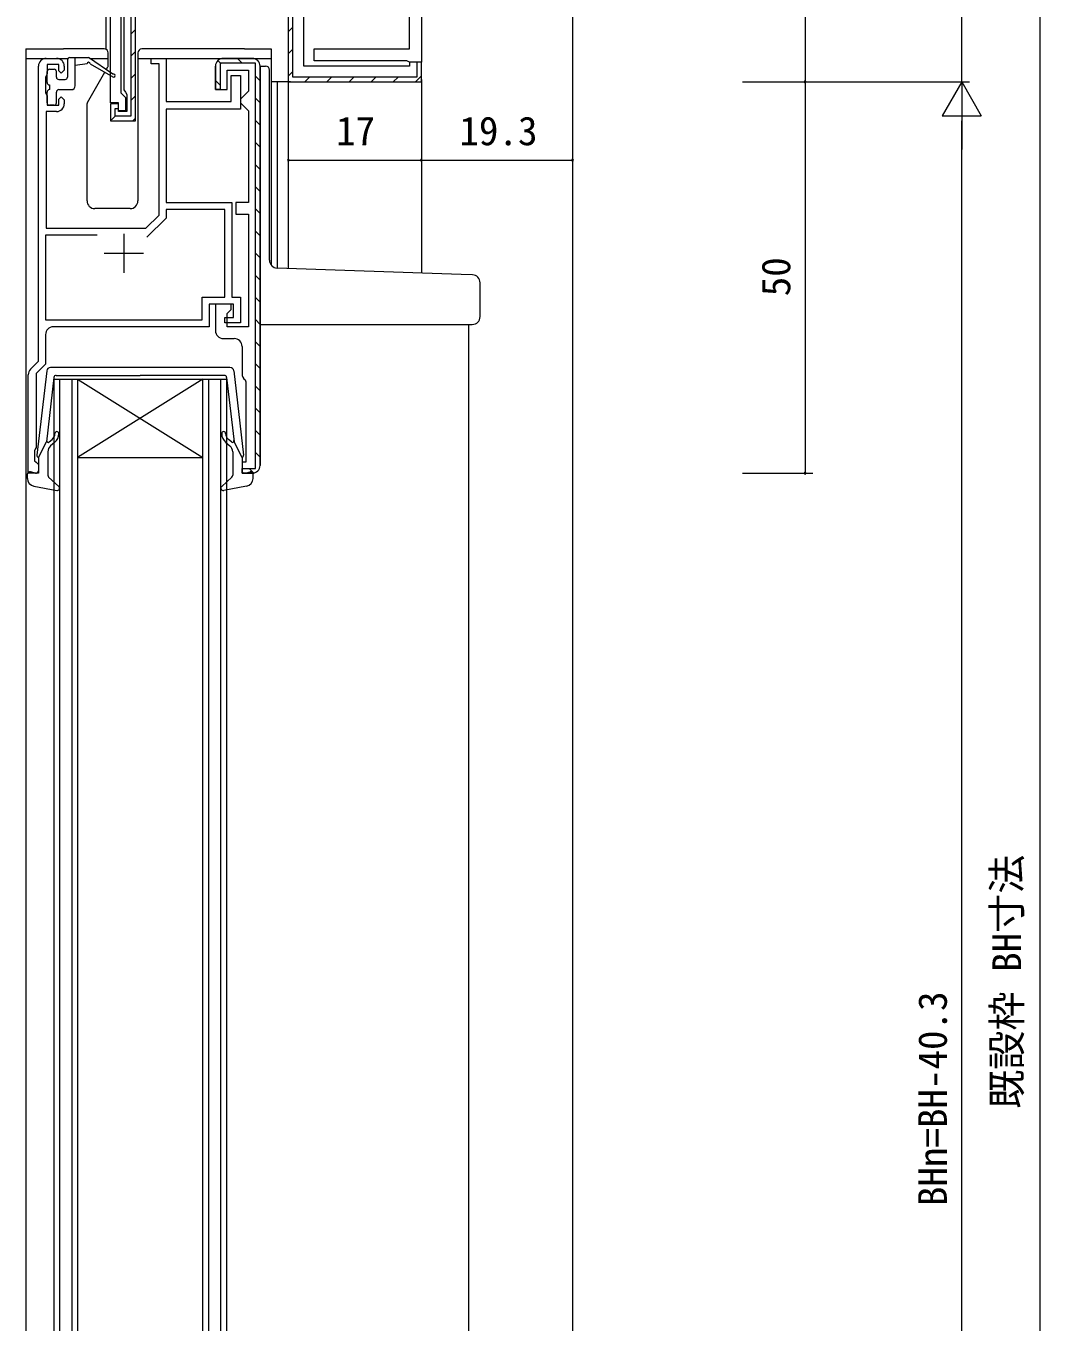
# Model space of a CAD drawing. Units: millimetres, scale not verified. Extents: x -594 to 539, y -420 to 386.
# Drawn here: x -336.3 to -206.8, y -32.3 to 133.3 of the extents above; entities that cross this region are included whole.
import ezdxf
from ezdxf.enums import TextEntityAlignment as Align

# ---------------------------------------------------------------- set-up
doc = ezdxf.new("R2010")
doc.units = ezdxf.units.MM
doc.header["$LTSCALE"] = 2
for name, color, linetype, lineweight in [('0-3_YKK_12', 2, 'Continuous', 9), ('0-5_YKK_D', 6, 'Continuous', 9), ('0-7_YKK_13', 4, 'Continuous', 9), ('0-8_YKK_11', 7, 'Continuous', 9)]:
    doc.layers.add(name, color=color, linetype=linetype, lineweight=lineweight)
doc.styles.add('ＭＳ ゴシック', font='')
doc.styles.get('ＭＳ ゴシック').set_extended_font_data('MS Gothic')

msp = doc.modelspace()

# ---------------------------------------------------------------- linework, layer by layer
at = {"layer": '0-3_YKK_12'}
for p, q in [((-266.531, 141.942), (-266.531, -127.658)), ((-336.331, 129.142), (-336.331, -137.058)), ((-305.031, 129.142), (-305.031, 102.748)), ((-302.531, 126.142), (-305.031, 126.142)), ((-304.231, 126.142), (-304.231, 102.347)), ((-302.831, 126.142), (-302.831, 102.298)), ((-285.831, 126.442), (-285.831, 101.704)), ((-279.831, 95.142), (-279.831, -103.058)), ((-332.031, 88.142), (-332.031, -76.058)), ((-330.431, -76.058), (-330.431, 88.142)), ((-329.731, 88.142), (-313.731, 88.142)), ((-329.731, 88.142), (-313.731, 78.142)), ((-313.731, 88.142), (-329.731, 78.142)), ((-313.031, 88.142), (-313.031, -76.058)), ((-311.431, -76.058), (-311.431, 88.142)), ((-329.731, 78.142), (-313.731, 78.142))]:
    msp.add_line(p, q, dxfattribs=at)
for points in [[(-332.731, -76.058), (-332.731, 88.142), (-329.731, 88.142), (-329.731, -76.058)], [(-313.731, -76.058), (-313.731, 88.142), (-310.731, 88.142), (-310.731, -76.058)]]:
    msp.add_lwpolyline(points, close=True, dxfattribs=at)
at = {"layer": '0-5_YKK_D'}
for p, q in [((-216.831, 126.142), (-216.831, 162.842)), ((-206.831, -129.658), (-206.831, 157.842)), ((-236.831, 141.642), (-236.831, 126.142)), ((-244.833, 126.142), (-215.831, 126.142)), ((-244.833, 126.142), (-215.831, 126.142)), ((-244.833, 126.142), (-235.831, 126.142)), ((-244.833, 126.142), (-235.831, 126.142)), ((-236.831, 126.142), (-236.831, 76.142)), ((-216.831, 126.142), (-219.331, 121.812)), ((-216.831, 126.142), (-214.331, 121.812)), ((-216.831, 126.142), (-216.831, 117.482)), ((-302.831, 124.142), (-302.831, 115.142)), ((-285.831, 124.142), (-285.831, 115.142)), ((-285.831, 124.142), (-285.831, 115.142)), ((-266.531, 124.142), (-266.531, 115.142)), ((-219.331, 121.812), (-214.331, 121.812)), ((-216.831, -126.055), (-216.831, 121.142)), ((-302.831, 116.142), (-285.831, 116.142)), ((-285.831, 116.142), (-266.531, 116.142)), ((-244.833, 76.142), (-235.831, 76.142))]:
    msp.add_line(p, q, dxfattribs=at)
for centre, start, end in [((-236.831, 126.142), 90, 270), ((-236.831, 126.142), 90, 270), ((-236.831, 126.142), 270, 90), ((-236.831, 126.142), 270, 90), ((-302.831, 116.142), 0, 180), ((-302.831, 116.142), 180, 0), ((-285.831, 116.142), 0, 180), ((-285.831, 116.142), 0, 180), ((-285.831, 116.142), 180, 0), ((-285.831, 116.142), 180, 0), ((-266.531, 116.142), 0, 180), ((-266.531, 116.142), 180, 0), ((-236.831, 76.142), 90, 270), ((-236.831, 76.142), 270, 90)]:
    msp.add_arc(centre, 0.106, start, end, dxfattribs=at)
at = {"layer": '0-7_YKK_13'}
for p, q in [((-326.081, 130.278), (-326.081, 139.846)), ((-336.331, 130.342), (-336.331, 129.142)), ((-336.331, 130.342), (-333.631, 130.342)), ((-333.631, 130.342), (-331.531, 130.342)), ((-326.331, 130.342), (-331.531, 130.342)), ((-330.731, 129.239), (-328.332, 129.239)), ((-330.031, 125.642), (-330.031, 129.239)), ((-325.232, 127.112), (-328.332, 129.239)), ((-325.831, 128.199), (-325.831, 129.842)), ((-322.031, 129.842), (-322.031, 110.942)), ((-308.431, 130.342), (-321.531, 130.342)), ((-308.431, 130.342), (-305.031, 130.342)), ((-305.031, 130.342), (-305.031, 129.142)), ((-336.331, 129.142), (-330.951, 129.142)), ((-333.331, 127.742), (-332.731, 127.742)), ((-331.031, 128.939), (-331.031, 126.742)), ((-328.532, 128.439), (-330.031, 128.239)), ((-328.191, 129.142), (-325.831, 129.142)), ((-328.132, 128.439), (-325.232, 126.766)), ((-326.077, 127.692), (-325.871, 128.049)), ((-322.031, 129.142), (-305.031, 129.142)), ((-306.43, 128.142), (-305.731, 128.142)), ((-305.231, 103.347), (-305.231, 127.642)), ((-333.631, 126.042), (-333.631, 127.442)), ((-332.431, 126.742), (-332.431, 127.442)), ((-332.131, 126.442), (-331.331, 126.442)), ((-328.49, 123.512), (-326.267, 127.363)), ((-333.631, 123.442), (-333.631, 124.842)), ((-333.331, 125.742), (-333.331, 125.142)), ((-332.431, 123.442), (-332.431, 124.842)), ((-332.131, 125.142), (-330.531, 125.142)), ((-332.731, 123.142), (-333.331, 123.142)), ((-328.531, 110.942), (-328.531, 123.362)), ((-306.431, 110.969), (-306.431, 96.142)), ((-323.031, 109.942), (-327.531, 109.942)), ((-280.743, 101.527), (-304.266, 102.348)), ((-279.296, 101.476), (-280.743, 101.527)), ((-278.331, 96.142), (-278.331, 100.477)), ((-306.431, 96.142), (-306.431, 95.142)), ((-306.431, 95.142), (-280.778, 95.142)), ((-280.778, 95.142), (-279.331, 95.142)), ((-310.276, 89.642), (-333.185, 89.642)), ((-333.682, 89.2), (-334.929, 78.46)), ((-332.762, 88.377), (-333.717, 80.142)), ((-332.463, 88.642), (-321.731, 88.642)), ((-310.998, 88.642), (-321.731, 88.642)), ((-310.7, 88.377), (-309.744, 80.142)), ((-309.779, 89.2), (-308.533, 78.46)), ((-334.731, 78.142), (-333.717, 80.142)), ((-333.371, 80.129), (-332.988, 80.45)), ((-332.666, 80.067), (-333.173, 79.642)), ((-310.795, 80.067), (-310.288, 79.642)), ((-310.09, 80.129), (-310.473, 80.45)), ((-308.731, 78.142), (-309.744, 80.142)), ((-334.731, 78.142), (-334.731, 76.442)), ((-333.531, 78.876), (-333.531, 75.875)), ((-309.931, 78.876), (-309.931, 75.875)), ((-308.731, 78.142), (-308.731, 76.442)), ((-335.111, 76.153), (-335.75, 76.331)), ((-308.35, 76.153), (-307.711, 76.331)), ((-336.131, 75.474), (-336.131, 76.042)), ((-333.433, 75.653), (-332.129, 74.464)), ((-310.029, 75.653), (-311.333, 74.464)), ((-307.331, 75.474), (-307.331, 76.042)), ((-335.313, 74.491), (-332.385, 73.947)), ((-308.148, 74.491), (-311.076, 73.947))]:
    msp.add_line(p, q, dxfattribs=at)
for centre, radius, start, end in [((-330.731, 128.939), 0.3, 90, 180), ((-326.331, 129.842), 0.5, 0, 90), ((-321.531, 129.842), 0.5, 90, 180), ((-333.331, 127.442), 0.3, 90, 180), ((-332.731, 127.442), 0.3, 0, 90), ((-328.332, 128.439), 0.2, 0, 180), ((-326.131, 128.199), 0.3, 330, 0), ((-305.731, 127.642), 0.5, 0, 90), ((-333.331, 126.042), 0.3, 180, 270), ((-332.131, 126.742), 0.3, 180, 270), ((-331.331, 126.742), 0.3, 270, 0), ((-325.132, 126.939), 0.2, 240.01405, 120.01405), ((-333.331, 124.842), 0.3, 90, 180), ((-332.131, 124.842), 0.3, 90, 180), ((-330.531, 125.642), 0.5, 270, 0), ((-333.331, 123.442), 0.3, 180, 270), ((-332.731, 123.442), 0.3, 270, 0), ((-328.231, 123.362), 0.3, 150, 180), ((-327.531, 110.942), 1, 180, 270), ((-323.031, 110.942), 1, 270, 0), ((-304.231, 103.347), 1, 180, 268), ((-279.331, 100.477), 1, 0, 88), ((-279.331, 96.142), 1, 270, 0), ((-333.185, 89.142), 0.5, 90, 173.3791), ((-310.276, 89.142), 0.5, 6.62088, 90), ((-332.463, 88.342), 0.3, 90, 173.3791), ((-310.998, 88.342), 0.3, 6.62088, 90), ((-333.631, 81.216), 1, 310, 0), ((-333.631, 81.216), 1.5, 310, 0), ((-332.381, 81.216), 0.25, 0, 180), ((-311.081, 81.216), 0.25, 0, 180), ((-309.831, 81.216), 1.5, 180, 229.99998), ((-309.831, 81.216), 1, 180, 229.99998), ((-333.5, 80.282), 0.2, 173.3791, 310), ((-332.531, 78.876), 1, 130, 180), ((-310.931, 78.876), 1, 0, 49.99998), ((-309.962, 80.282), 0.2, 229.99998, 6.62088), ((-334.631, 78.425), 0.3, 173.3791, 250.52878), ((-308.831, 78.425), 0.3, 289.47121, 6.62088), ((-335.831, 76.042), 0.3, 74.43463, 180), ((-335.031, 76.442), 0.3, 254.43463, 0), ((-308.431, 76.442), 0.3, 180, 285.56535), ((-307.631, 76.042), 0.3, 0, 105.56535), ((-335.131, 75.474), 1, 180, 259.48785), ((-333.231, 75.875), 0.3, 180, 227.64468), ((-310.231, 75.875), 0.3, 312.3553, 0), ((-308.331, 75.474), 1, 280.51213, 0), ((-332.331, 74.242), 0.3, 259.48785, 47.64468), ((-311.131, 74.242), 0.3, 132.3553, 280.51213)]:
    msp.add_arc(centre, radius, start, end, dxfattribs=at)
at = {"layer": '0-8_YKK_11'}
for p, q in [((-322.931, 132.228), (-322.331, 132.828)), ((-302.831, 132.529), (-302.231, 133.129)), ((-322.931, 129.399), (-322.331, 129.999)), ((-302.831, 129.7), (-302.231, 130.3)), ((-334.731, 90.442), (-334.731, 128.142)), ((-333.731, 129.142), (-332.431, 129.142)), ((-311.838, 128.849), (-311.414, 128.425)), ((-307.431, 129.142), (-311.131, 129.142)), ((-311.131, 129.142), (-307.431, 129.142)), ((-309.302, 129.142), (-308.702, 128.542)), ((-306.431, 77.142), (-306.431, 128.142)), ((-306.431, 128.142), (-306.431, 77.142)), ((-322.931, 126.571), (-322.331, 127.171)), ((-312.131, 126.314), (-311.531, 125.714)), ((-307.031, 126.871), (-306.431, 126.271)), ((-302.831, 126.872), (-302.231, 127.472)), ((-300.732, 126.142), (-300.132, 126.742)), ((-297.903, 126.142), (-297.303, 126.742)), ((-295.075, 126.142), (-294.475, 126.742)), ((-292.246, 126.142), (-291.646, 126.742)), ((-289.418, 126.142), (-288.818, 126.742)), ((-286.59, 126.142), (-285.831, 126.901)), ((-322.931, 123.742), (-322.331, 124.342)), ((-307.031, 124.042), (-306.431, 123.442)), ((-325.384, 121.289), (-324.931, 121.742)), ((-322.679, 121.166), (-322.354, 121.49)), ((-307.031, 121.214), (-306.431, 120.614)), ((-307.031, 118.385), (-306.431, 117.785)), ((-307.031, 115.557), (-306.431, 114.957)), ((-307.031, 112.729), (-306.431, 112.129)), ((-307.031, 109.9), (-306.431, 109.3)), ((-327.229, 106.542), (-333.831, 106.542)), ((-323.831, 106.742), (-323.831, 101.742)), ((-307.031, 107.072), (-306.431, 106.472)), ((-326.331, 104.242), (-321.331, 104.242)), ((-307.031, 104.243), (-306.431, 103.643)), ((-307.031, 101.415), (-306.431, 100.815)), ((-307.031, 98.586), (-306.431, 97.986)), ((-307.031, 95.758), (-306.431, 95.158)), ((-311.131, 93.342), (-309.731, 93.342)), ((-307.031, 92.93), (-306.431, 92.33)), ((-308.731, 92.342), (-308.731, 88.842)), ((-335.738, 89.435), (-334.731, 90.442)), ((-307.031, 90.101), (-306.431, 89.501)), ((-307.031, 87.273), (-306.431, 86.673)), ((-307.031, 84.444), (-306.431, 83.844)), ((-307.031, 81.616), (-306.431, 81.016)), ((-307.031, 78.787), (-306.431, 78.187)), ((-307.814, 76.742), (-307.234, 76.162))]:
    msp.add_line(p, q, dxfattribs=at)
for points in [[(-303.531, 146.842), (-322.655, 146.842), (-323.667, 145.83), (-323.506, 145.442), (-322.031, 145.442), (-322.031, 144.542), (-323.831, 142.742), (-323.831, 125.108), (-323.631, 124.825), (-323.431, 124.542), (-323.431, 122.342), (-324.531, 122.342), (-324.531, 123.342), (-325.531, 123.342), (-325.531, 121.142), (-322.331, 121.142), (-322.331, 142.121), (-320.531, 143.921)], [(-322.331, 142.121), (-320.531, 143.921), (-320.531, 145.342), (-304.031, 145.342), (-304.031, 140.942), (-302.831, 140.942), (-302.831, 126.142), (-285.831, 126.142), (-285.831, 128.642), (-287.331, 128.642), (-287.331, 128.142), (-300.831, 128.142), (-300.831, 142.442), (-302.531, 142.442), (-302.531, 143.742), (-301.855, 143.742), (-301.694, 144.13), (-302.531, 144.967), (-302.531, 145.842)], [(-324.231, 144.442), (-324.231, 124.742), (-323.931, 124.442), (-323.631, 124.142), (-323.631, 122.442), (-324.531, 122.442), (-324.531, 123.442), (-325.531, 123.442), (-325.531, 143.942)], [(-322.331, 142.121), (-320.531, 143.921), (-320.531, 145.342), (-304.031, 145.342), (-304.031, 140.942), (-302.831, 140.942), (-302.831, 126.142), (-285.831, 126.142), (-285.831, 128.642), (-286.431, 128.642), (-286.431, 126.742), (-302.231, 126.742), (-302.231, 140.642)], [(-322.331, 121.142), (-322.331, 142.121), (-320.531, 143.921)], [(-322.931, 141.914), (-322.931, 121.742), (-324.931, 121.742), (-324.931, 122.742), (-324.531, 122.742), (-324.531, 123.342), (-325.531, 123.342), (-325.531, 121.142), (-322.331, 121.142)], [(-285.831, 141.642), (-285.831, 128.642), (-287.331, 128.642), (-287.677, 128.842), (-299.531, 128.842), (-299.531, 130.342), (-287.331, 130.342), (-287.331, 141.642)], [(-331.431, 128.142), (-331.431, 127.642), (-331.831, 127.242), (-332.131, 127.542), (-332.131, 128.342), (-333.631, 128.342), (-333.631, 127.142), (-333.731, 126.919), (-333.831, 126.695), (-333.831, 124.79), (-333.731, 124.566), (-333.631, 124.342), (-333.631, 123.142), (-332.131, 123.142), (-332.131, 123.942), (-331.831, 124.242), (-331.431, 123.842), (-331.431, 123.342)], [(-332.431, 122.342), (-333.731, 122.342), (-333.731, 107.442), (-321.003, 107.442), (-319.331, 109.115), (-319.331, 128.442), (-320.331, 128.442), (-320.331, 129.142), (-318.431, 129.142), (-318.431, 123.642), (-310.131, 123.642), (-310.131, 126.942), (-308.931, 126.942), (-308.931, 122.642), (-318.431, 122.642), (-318.431, 110.742), (-310.031, 110.742), (-310.031, 98.642), (-308.931, 98.642), (-308.931, 95.342), (-310.931, 95.342), (-310.931, 96.042), (-309.831, 96.042), (-309.831, 97.742), (-312.931, 97.742), (-312.931, 94.842), (-332.831, 94.842)], [(-308.346, 88.054), (-308.231, 87.818), (-308.231, 77.542), (-308.731, 77.542), (-308.731, 76.142), (-307.431, 76.142), (-308.731, 76.142), (-308.731, 76.742), (-307.031, 76.742), (-307.031, 128.542), (-311.531, 128.542), (-311.531, 125.142), (-312.131, 125.142), (-312.131, 128.142)], [(-312.131, 128.142), (-312.131, 125.142), (-310.631, 125.142), (-310.631, 127.642), (-307.931, 127.642), (-307.931, 124.942), (-308.431, 124.442), (-308.931, 123.942), (-308.931, 123.442), (-308.431, 122.942), (-307.931, 122.442), (-307.931, 110.742), (-309.531, 110.742), (-309.531, 109.242), (-307.931, 109.242), (-307.931, 94.842), (-310.631, 94.842), (-310.631, 96.542), (-310.131, 97.042), (-310.131, 97.742), (-312.131, 97.742), (-312.131, 94.342)], [(-327.229, 106.542), (-333.831, 106.542), (-333.831, 95.742), (-313.831, 95.742), (-313.831, 98.642), (-310.931, 98.642), (-310.931, 109.842), (-318.431, 109.842), (-318.431, 108.742), (-320.891, 106.282)], [(-333.831, 93.842), (-333.831, 90.069), (-335.031, 88.87), (-335.031, 79.442), (-335.131, 79.219), (-335.231, 78.995), (-335.231, 77.742), (-335.031, 77.542), (-334.731, 77.242), (-334.731, 76.142), (-336.031, 76.142), (-336.031, 88.728)]]:
    msp.add_lwpolyline(points, dxfattribs=at)
for centre, start, end in [((-333.731, 128.142), 90, 179.99998), ((-332.431, 128.142), 0, 89.99998), ((-311.131, 128.142), 90, 179.99998), ((-311.131, 128.142), 90, 179.99998), ((-307.431, 128.142), 0, 89.99998), ((-307.431, 128.142), 0, 89.99998), ((-332.431, 123.342), 270, 359.99998), ((-332.831, 93.842), 90, 179.99998), ((-311.131, 94.342), 180, 269.99998), ((-309.731, 92.342), 0, 89.99998), ((-335.031, 88.728), 135.00002, 180.00002), ((-307.731, 88.842), 179.99995, 232.02011), ((-307.431, 77.142), 270, 359.99998), ((-307.431, 77.142), 270, 359.99998), ((-307.431, 77.142), 270, 359.99998)]:
    msp.add_arc(centre, 1, start, end, dxfattribs=at)

# ---------------------------------------------------------------- texts
at = {"layer": '0-5_YKK_D', "color": 4, "style": 'ＭＳ ゴシック'}
for s, p in [('17', (-296.731, 116.942)), ('19.3', (-280.981, 116.942))]:
    msp.add_text(s, height=3.666, dxfattribs=at).set_placement(p, align=Align.BOTTOM_LEFT)
for s, p in [('50', (-237.631, 98.742)), ('既設枠 BH寸法', (-208.148, -5.066)), ('BHn=BH-40.3', (-217.631, -17.494))]:
    msp.add_text(s, height=3.666, rotation=90, dxfattribs=at).set_placement(p, align=Align.BOTTOM_LEFT)

doc.saveas('drawing.dxf')
